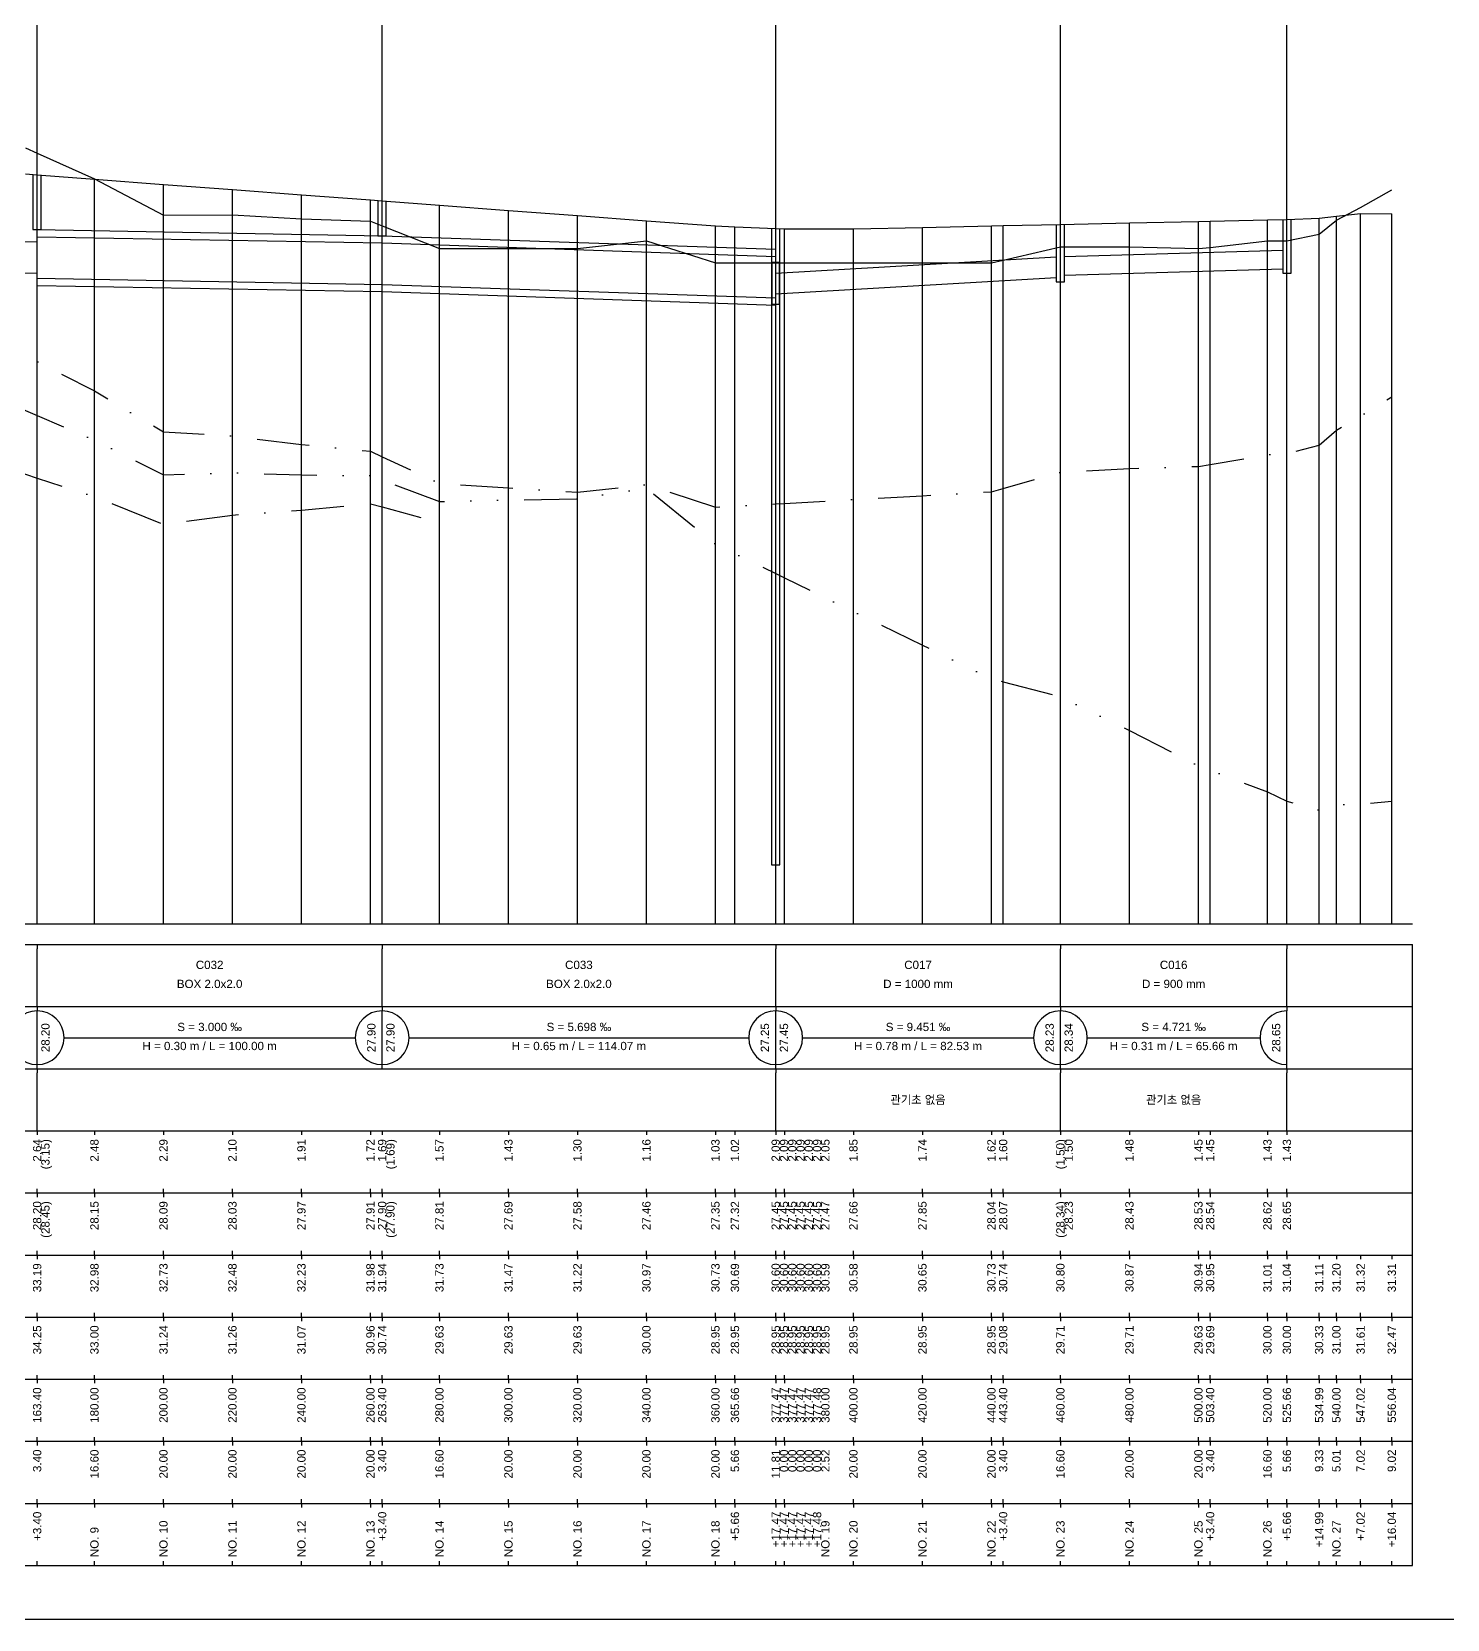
# Model space of a CAD drawing. Header units: millimetres. Extents: x -105495 to 3444, y -108190 to 2013.
# Drawn here: x 199.9 to 541.8, y -18032 to -17648.5 of the extents above; entities that cross this region are included whole.
import ezdxf
from ezdxf.enums import TextEntityAlignment as Align

# ---------------------------------------------------------------- set-up
doc = ezdxf.new("R2010")
doc.units = ezdxf.units.MM
for name, pattern in [('BORDER', [44.45, 12.7, -6.35, 12.7, -6.35, 0, -6.35]), ('DASHDOT', [25.4, 12.7, -6.35, 0, -6.35]), ('DIVIDE', [31.75, 12.7, -6.35, 0, -6.35, 0, -6.35])]:
    doc.linetypes.add(name, pattern=pattern)
for name, color, linetype in [('KZ_종단_계획선', 1, 'Continuous'), ('KZ_종단_관로', 4, 'Continuous'), ('KZ_종단_깃발', 7, 'Continuous'), ('KZ_종단_도각', 7, 'Continuous'), ('KZ_종단_맨홀', 4, 'Continuous'), ('KZ_종단_수직선', 7, 'Continuous'), ('KZ_종단_암거', 1, 'Continuous'), ('KZ_종단_암선1', 56, 'DASHDOT'), ('KZ_종단_암선2', 4, 'DIVIDE'), ('KZ_종단_암선3', 6, 'BORDER'), ('KZ_종단_지반선', 3, 'Continuous'), ('KZ_종단_테이블문자', 7, 'Continuous'), ('KZ_종단_테이블선', 7, 'Continuous')]:
    doc.layers.add(name, color=color, linetype=linetype)
doc.styles.get("Standard").update_dxf_attribs({"font": 'arial.ttf'})

msp = doc.modelspace()

# ---------------------------------------------------------------- linework, layer by layer
at = {"layer": 'KZ_종단_계획선'}
msp.add_lwpolyline([(198.33, -17682.82), (201.16, -17683.03), (215, -17684.08), (231.67, -17685.34), (248.33, -17686.59), (265, -17687.85), (281.67, -17689.11), (284.5, -17689.32), (298.33, -17690.37), (315, -17691.63), (331.67, -17692.88), (348.33, -17694.14), (365, -17695.35), (369.72, -17695.56), (379.56, -17695.99), (379.56, -17695.99), (379.56, -17695.99), (379.56, -17695.99), (379.56, -17695.99), (379.56, -17695.99), (381.67, -17696.05), (398.33, -17696.09), (415, -17695.73), (431.67, -17695.37), (434.5, -17695.31), (448.33, -17695.01), (465, -17694.65), (481.67, -17694.29), (484.5, -17694.23), (498.33, -17693.93), (503.05, -17693.82), (510.82, -17693.47), (515, -17693.02), (520.85, -17692.38), (528.37, -17692.45)], dxfattribs=at)
at = {"layer": 'KZ_종단_관로'}
for p, q in [((135.5, -17698.25), (201.16, -17699.25)), ((379.56, -17706.75), (447.33, -17702.85)), ((449.33, -17702.8), (502.05, -17701.25)), ((135.5, -17705.75), (201.16, -17706.75)), ((449.33, -17707.3), (502.05, -17705.75)), ((379.56, -17711.75), (447.33, -17707.85))]:
    msp.add_line(p, q, dxfattribs=at)
for points in [[(201.16, -17696.25), (284.5, -17697.75)], [(201.16, -17698), (284.5, -17699.5)], [(284.5, -17697.75), (379.56, -17701)], [(284.5, -17699.5), (379.56, -17702.75)], [(201.16, -17708), (284.5, -17709.5)], [(201.16, -17709.75), (284.5, -17711.25)], [(284.5, -17709.5), (379.56, -17712.75)], [(284.5, -17711.25), (379.56, -17714.5)]]:
    msp.add_lwpolyline(points, dxfattribs=at)
at = {"layer": 'KZ_종단_깃발'}
for p, q in [((201.16, -17864), (201.16, -17551.19)), ((284.5, -17864), (284.5, -17551.19)), ((379.56, -17864), (379.56, -17551.19)), ((448.33, -17864), (448.33, -17551.19)), ((503.05, -17864), (503.05, -17551.19))]:
    msp.add_line(p, q, dxfattribs=at)
at = {"layer": 'KZ_종단_도각'}
msp.add_lwpolyline([(20, -18032), (861, -18032), (861, -17438), (20, -17438)], close=True, dxfattribs=at)
at = {"layer": 'KZ_종단_맨홀'}
for points in [[(200.16, -17683.03), (200.16, -17696.25), (202.16, -17696.25), (202.16, -17683.03)], [(283.5, -17689.32), (283.5, -17697.75), (285.5, -17697.75), (285.5, -17689.32)], [(378.56, -17695.99), (378.56, -17849.75), (380.56, -17849.75), (380.56, -17695.99)], [(447.33, -17695.01), (447.33, -17708.92), (449.33, -17708.92), (449.33, -17695.01)], [(502.05, -17693.82), (502.05, -17706.79), (504.05, -17706.79), (504.05, -17693.82)]]:
    msp.add_lwpolyline(points, dxfattribs=at)
at = {"layer": 'KZ_종단_수직선'}
for p, q in [((201.17, -17864), (201.17, -17683.03)), ((215, -17864), (215, -17684.08)), ((231.67, -17864), (231.67, -17685.34)), ((248.33, -17864), (248.33, -17686.59)), ((265, -17864), (265, -17687.85)), ((281.67, -17864), (281.67, -17689.11)), ((284.5, -17864), (284.5, -17689.32)), ((298.33, -17864), (298.33, -17690.37)), ((315, -17864), (315, -17691.63)), ((520.85, -17864), (520.85, -17692.38)), ((528.37, -17864), (528.37, -17692.45)), ((331.67, -17864), (331.67, -17692.88)), ((348.33, -17864), (348.33, -17694.14)), ((365, -17864), (365, -17695.35)), ((369.72, -17864), (369.72, -17695.56)), ((379.56, -17864), (379.56, -17695.99)), ((379.56, -17864), (379.56, -17695.99)), ((379.56, -17864), (379.56, -17695.99)), ((379.56, -17864), (379.56, -17695.99)), ((379.56, -17864), (379.56, -17695.99)), ((379.57, -17864), (379.57, -17695.99)), ((381.67, -17864), (381.67, -17696.05)), ((398.33, -17864), (398.33, -17696.09)), ((415, -17864), (415, -17695.73)), ((431.67, -17864), (431.67, -17695.37)), ((434.5, -17864), (434.5, -17695.31)), ((448.33, -17864), (448.33, -17695.01)), ((465, -17864), (465, -17694.65)), ((481.67, -17864), (481.67, -17694.29)), ((484.5, -17864), (484.5, -17694.23)), ((498.33, -17864), (498.33, -17693.93)), ((503.05, -17864), (503.05, -17693.82)), ((510.82, -17864), (510.82, -17693.47)), ((515, -17864), (515, -17693.02))]:
    msp.add_line(p, q, dxfattribs=at)
at = {"layer": 'KZ_종단_암거'}
for p, q in [((380.39, -17704.25), (378.73, -17704.25)), ((378.73, -17714.25), (378.73, -17704.25)), ((380.39, -17704.25), (380.39, -17714.25)), ((378.73, -17714.25), (380.39, -17714.25))]:
    msp.add_line(p, q, dxfattribs=at)
at = {"layer": 'KZ_종단_암선1', "flags": 128}
msp.add_lwpolyline([(65, -17633.42), (65, -17633.42), (65, -17633.42), (65, -17633.42), (65, -17633.42), (65, -17633.42), (65, -17633.42), (65, -17633.42), (65, -17634.75), (65, -17633.42), (78.19, -17633.46), (81.67, -17636.5), (98.33, -17652.59), (115, -17668.68), (131.67, -17680.94), (134.5, -17682.87), (148.33, -17692.31), (165, -17707.52), (181.67, -17717.41), (198.33, -17726.64), (201.17, -17728.1), (215, -17735.25), (231.67, -17745.14), (248.33, -17746.13), (265, -17748.18), (281.67, -17749.81), (284.5, -17751.13), (298.33, -17757.56), (315, -17758.64), (331.67, -17759.69), (348.33, -17757.88), (365, -17763.33), (369.72, -17763.07), (379.56, -17762.53), (379.56, -17762.53), (379.56, -17762.53), (379.56, -17762.53), (379.56, -17762.53), (379.57, -17762.53), (381.67, -17762.41), (398.33, -17761.48), (415, -17760.56), (431.67, -17759.63), (434.5, -17758.83), (448.33, -17754.9), (465, -17753.98), (481.67, -17753.46), (484.5, -17752.99), (498.33, -17750.67), (503.05, -17750.41), (510.82, -17748.31), (515, -17744.74), (520.85, -17741.34), (528.37, -17736.64)], dxfattribs=at)
at = {"layer": 'KZ_종단_암선2', "flags": 128}
msp.add_lwpolyline([(65, -17658.68), (65, -17658.68), (65, -17658.68), (65, -17658.68), (65, -17658.68), (65, -17658.68), (65, -17658.68), (65, -17658.68), (65, -17660.01), (65, -17658.68), (78.19, -17657.54), (81.67, -17660.27), (98.33, -17674.87), (115, -17689.48), (131.67, -17700.24), (134.5, -17701.92), (148.33, -17710.12), (165, -17723.85), (181.67, -17732.24), (198.33, -17739.98), (201.17, -17741.19), (215, -17747.1), (231.67, -17755.5), (248.33, -17755), (265, -17755.55), (281.67, -17755.7), (284.5, -17756.76), (298.33, -17761.96), (315, -17761.58), (331.67, -17761.29), (348.33, -17758.75), (365, -17772.23), (369.72, -17774.53), (379.56, -17779.34), (379.56, -17779.34), (379.56, -17779.34), (379.56, -17779.34), (379.56, -17779.34), (379.57, -17779.34), (381.67, -17780.37), (398.33, -17788.51), (415, -17796.65), (431.67, -17804.79), (434.5, -17805.52), (448.33, -17809.12), (465, -17817.26), (481.67, -17825.81), (484.5, -17826.88), (498.33, -17832.08), (503.05, -17834.39), (510.82, -17836.52), (515, -17835.22), (520.85, -17835.01), (528.37, -17834.39)], dxfattribs=at)
at = {"layer": 'KZ_종단_암선3', "flags": 128}
msp.add_lwpolyline([(65, -17687.83), (65, -17687.83), (65, -17687.83), (65, -17687.83), (65, -17687.83), (65, -17687.83), (65, -17687.83), (65, -17687.83), (65, -17689.16), (65, -17687.83), (78.19, -17685.33), (81.67, -17687.7), (98.33, -17700.58), (115, -17713.47), (131.67, -17722.51), (134.5, -17723.9), (148.33, -17730.67), (165, -17742.68), (181.67, -17749.35), (198.33, -17755.37), (201.17, -17756.29), (215, -17760.77), (231.67, -17767.46), (248.33, -17765.24), (265, -17764.07), (281.67, -17762.5), (284.5, -17763.27), (298.33, -17767.03)], dxfattribs=at)
at = {"layer": 'KZ_종단_지반선', "flags": 128}
msp.add_lwpolyline([(198.33, -17676.49), (201.17, -17677.76), (215, -17684), (231.67, -17692.8), (248.33, -17692.7), (265, -17693.65), (281.67, -17694.19), (284.5, -17695.32), (298.33, -17700.84), (315, -17700.84), (331.67, -17700.84), (348.33, -17699), (365, -17704.27), (369.72, -17704.27), (379.56, -17704.27), (379.56, -17704.27), (379.56, -17704.27), (379.56, -17704.27), (379.56, -17704.27), (379.57, -17704.27), (381.67, -17704.27), (398.33, -17704.27), (415, -17704.27), (431.67, -17704.27), (434.5, -17703.62), (448.33, -17700.46), (465, -17700.46), (481.67, -17700.87), (484.5, -17700.55), (498.33, -17699), (503.05, -17699), (510.82, -17697.34), (515, -17694), (520.85, -17690.93), (528.37, -17686.64)], dxfattribs=at)
at = {"layer": 'KZ_종단_테이블문자'}
for p, q in [((201.17, -17869), (201.17, -17870)), ((201.17, -17869), (201.17, -17870)), ((201.17, -17883), (201.17, -17870)), ((201.17, -17883), (201.17, -17870)), ((284.5, -17869), (284.5, -17870)), ((284.5, -17869), (284.5, -17870)), ((284.5, -17883), (284.5, -17870)), ((284.5, -17883), (284.5, -17870)), ((379.56, -17869), (379.56, -17870)), ((379.56, -17869), (379.56, -17870)), ((379.56, -17883), (379.56, -17870)), ((379.56, -17883), (379.56, -17870)), ((448.33, -17869), (448.33, -17870)), ((448.33, -17869), (448.33, -17870)), ((448.33, -17883), (448.33, -17870)), ((448.33, -17883), (448.33, -17870)), ((503.05, -17869), (503.05, -17870)), ((503.05, -17883), (503.05, -17870)), ((201.17, -17884), (201.17, -17883)), ((201.17, -17884), (201.17, -17883)), ((201.17, -17884), (201.17, -17885)), ((201.17, -17884), (201.17, -17885)), ((284.5, -17884), (284.5, -17883)), ((284.5, -17884), (284.5, -17883)), ((284.5, -17884), (284.5, -17885)), ((284.5, -17884), (284.5, -17885)), ((379.56, -17884), (379.56, -17883)), ((379.56, -17884), (379.56, -17883)), ((379.56, -17884), (379.56, -17885)), ((379.56, -17884), (379.56, -17885)), ((448.33, -17884), (448.33, -17883)), ((448.33, -17884), (448.33, -17883)), ((448.33, -17884), (448.33, -17885)), ((448.33, -17884), (448.33, -17885)), ((503.05, -17884), (503.05, -17883)), ((503.05, -17884), (503.05, -17885)), ((201.17, -17898), (201.17, -17885)), ((201.17, -17898), (201.17, -17885)), ((284.5, -17898), (284.5, -17885)), ((284.5, -17898), (284.5, -17885)), ((379.56, -17898), (379.56, -17885)), ((379.56, -17898), (379.56, -17885)), ((448.33, -17898), (448.33, -17885)), ((448.33, -17898), (448.33, -17885)), ((503.05, -17898), (503.05, -17885)), ((207.58, -17891.5), (278.08, -17891.5)), ((290.92, -17891.5), (373.14, -17891.5)), ((385.97, -17891.5), (441.92, -17891.5)), ((454.75, -17891.5), (496.63, -17891.5)), ((201.17, -17899), (201.17, -17898)), ((201.17, -17899), (201.17, -17898)), ((201.17, -17899), (201.17, -17900)), ((284.5, -17899), (284.5, -17898)), ((284.5, -17899), (284.5, -17898)), ((379.56, -17899), (379.56, -17898)), ((379.56, -17899), (379.56, -17898)), ((379.56, -17899), (379.56, -17900)), ((448.33, -17899), (448.33, -17898)), ((448.33, -17899), (448.33, -17898)), ((448.33, -17899), (448.33, -17900)), ((448.33, -17899), (448.33, -17900)), ((503.05, -17899), (503.05, -17898)), ((503.05, -17899), (503.05, -17900)), ((201.17, -17913), (201.17, -17900)), ((379.56, -17913), (379.56, -17900)), ((448.33, -17913), (448.33, -17900)), ((448.33, -17913), (448.33, -17900)), ((503.05, -17913), (503.05, -17900)), ((201.17, -17914), (201.17, -17913)), ((379.56, -17914), (379.56, -17913)), ((448.33, -17914), (448.33, -17913)), ((448.33, -17914), (448.33, -17913)), ((503.05, -17914), (503.05, -17913))]:
    msp.add_line(p, q, dxfattribs=at)
for centre, start, end in [((201.17, -17891.5), 90, 270), ((201.17, -17891.5), 270, 90), ((284.5, -17891.5), 90, 270), ((284.5, -17891.5), 270, 90), ((379.56, -17891.5), 90, 270), ((379.56, -17891.5), 270, 90), ((448.33, -17891.5), 90, 270), ((448.33, -17891.5), 270, 90), ((503.05, -17891.5), 90, 270)]:
    msp.add_arc(centre, 6.5, start, end, dxfattribs=at)
at = {"layer": 'KZ_종단_테이블선'}
for p, q in [((45, -17864), (533.37, -17864)), ((45, -17869), (533.37, -17869)), ((533.37, -17884), (533.37, -17869)), ((45, -17884), (533.37, -17884)), ((533.37, -17899), (533.37, -17884)), ((45, -17899), (533.37, -17899)), ((533.37, -17914), (533.37, -17899)), ((45, -17914), (533.37, -17914)), ((201.16, -17914), (201.16, -17915)), ((215, -17914), (215, -17915)), ((231.67, -17914), (231.67, -17915)), ((248.33, -17914), (248.33, -17915)), ((265, -17914), (265, -17915)), ((281.67, -17914), (281.67, -17915)), ((284.5, -17914), (284.5, -17915)), ((298.33, -17914), (298.33, -17915)), ((315, -17914), (315, -17915)), ((331.67, -17914), (331.67, -17915)), ((348.33, -17914), (348.33, -17915)), ((365, -17914), (365, -17915)), ((369.72, -17914), (369.72, -17915)), ((379.56, -17914), (379.56, -17915)), ((379.56, -17914), (379.56, -17915)), ((379.56, -17914), (379.56, -17915)), ((379.56, -17914), (379.56, -17915)), ((379.56, -17914), (379.56, -17915)), ((379.56, -17914), (379.56, -17915)), ((381.67, -17914), (381.67, -17915)), ((398.33, -17914), (398.33, -17915)), ((415, -17914), (415, -17915)), ((431.67, -17914), (431.67, -17915)), ((434.5, -17914), (434.5, -17915)), ((448.33, -17914), (448.33, -17915)), ((465, -17914), (465, -17915)), ((481.67, -17914), (481.67, -17915)), ((484.5, -17914), (484.5, -17915)), ((498.33, -17914), (498.33, -17915)), ((503.05, -17914), (503.05, -17915)), ((533.37, -17929), (533.37, -17914)), ((45, -17929), (533.37, -17929)), ((201.16, -17929), (201.16, -17928)), ((201.16, -17929), (201.16, -17930)), ((215, -17929), (215, -17928)), ((215, -17929), (215, -17930)), ((231.67, -17929), (231.67, -17928)), ((231.67, -17929), (231.67, -17930)), ((248.33, -17929), (248.33, -17928)), ((248.33, -17929), (248.33, -17930)), ((265, -17929), (265, -17928)), ((265, -17929), (265, -17930)), ((281.67, -17929), (281.67, -17928)), ((281.67, -17929), (281.67, -17930)), ((284.5, -17929), (284.5, -17928)), ((284.5, -17929), (284.5, -17930)), ((298.33, -17929), (298.33, -17928)), ((298.33, -17929), (298.33, -17930)), ((315, -17929), (315, -17928)), ((315, -17929), (315, -17930)), ((331.67, -17929), (331.67, -17928)), ((331.67, -17929), (331.67, -17930)), ((348.33, -17929), (348.33, -17928)), ((348.33, -17929), (348.33, -17930)), ((365, -17929), (365, -17928)), ((365, -17929), (365, -17930)), ((369.72, -17929), (369.72, -17928)), ((369.72, -17929), (369.72, -17930)), ((379.56, -17929), (379.56, -17928)), ((379.56, -17929), (379.56, -17928)), ((379.56, -17929), (379.56, -17928)), ((379.56, -17929), (379.56, -17928)), ((379.56, -17929), (379.56, -17928)), ((379.56, -17929), (379.56, -17928)), ((379.56, -17929), (379.56, -17930)), ((379.56, -17929), (379.56, -17930)), ((379.56, -17929), (379.56, -17930)), ((379.56, -17929), (379.56, -17930)), ((379.56, -17929), (379.56, -17930)), ((379.56, -17929), (379.56, -17930)), ((381.67, -17929), (381.67, -17928)), ((381.67, -17929), (381.67, -17930)), ((398.33, -17929), (398.33, -17928)), ((398.33, -17929), (398.33, -17930)), ((415, -17929), (415, -17928)), ((415, -17929), (415, -17930)), ((431.67, -17929), (431.67, -17928)), ((431.67, -17929), (431.67, -17930)), ((434.5, -17929), (434.5, -17928)), ((434.5, -17929), (434.5, -17930)), ((448.33, -17929), (448.33, -17928)), ((448.33, -17929), (448.33, -17930)), ((465, -17929), (465, -17928)), ((465, -17929), (465, -17930)), ((481.67, -17929), (481.67, -17928)), ((481.67, -17929), (481.67, -17930)), ((484.5, -17929), (484.5, -17928)), ((484.5, -17929), (484.5, -17930)), ((498.33, -17929), (498.33, -17928)), ((498.33, -17929), (498.33, -17930)), ((503.05, -17929), (503.05, -17928)), ((503.05, -17929), (503.05, -17930)), ((533.37, -17944), (533.37, -17929)), ((45, -17944), (533.37, -17944)), ((201.16, -17944), (201.16, -17943)), ((201.17, -17944), (201.17, -17945)), ((215, -17944), (215, -17943)), ((215, -17944), (215, -17945)), ((231.67, -17944), (231.67, -17943)), ((231.67, -17944), (231.67, -17945)), ((248.33, -17944), (248.33, -17943)), ((248.33, -17944), (248.33, -17945)), ((265, -17944), (265, -17943)), ((265, -17944), (265, -17945)), ((281.67, -17944), (281.67, -17943)), ((281.67, -17944), (281.67, -17945)), ((284.5, -17944), (284.5, -17943)), ((284.5, -17944), (284.5, -17945)), ((298.33, -17944), (298.33, -17943)), ((298.33, -17944), (298.33, -17945)), ((315, -17944), (315, -17943)), ((315, -17944), (315, -17945)), ((331.67, -17944), (331.67, -17943)), ((331.67, -17944), (331.67, -17945)), ((348.33, -17944), (348.33, -17943)), ((348.33, -17944), (348.33, -17945)), ((365, -17944), (365, -17943)), ((365, -17944), (365, -17945)), ((369.72, -17944), (369.72, -17943)), ((369.72, -17944), (369.72, -17945)), ((379.56, -17944), (379.56, -17943)), ((379.56, -17944), (379.56, -17943)), ((379.56, -17944), (379.56, -17943)), ((379.56, -17944), (379.56, -17943)), ((379.56, -17944), (379.56, -17943)), ((379.56, -17944), (379.56, -17943)), ((379.56, -17944), (379.56, -17945)), ((379.56, -17944), (379.56, -17945)), ((379.56, -17944), (379.56, -17945)), ((379.56, -17944), (379.56, -17945)), ((379.56, -17944), (379.56, -17945)), ((379.57, -17944), (379.57, -17945)), ((381.67, -17944), (381.67, -17943)), ((381.67, -17944), (381.67, -17945)), ((398.33, -17944), (398.33, -17943)), ((398.33, -17944), (398.33, -17945)), ((415, -17944), (415, -17943)), ((415, -17944), (415, -17945)), ((431.67, -17944), (431.67, -17943)), ((431.67, -17944), (431.67, -17945)), ((434.5, -17944), (434.5, -17943)), ((434.5, -17944), (434.5, -17945)), ((448.33, -17944), (448.33, -17943)), ((448.33, -17944), (448.33, -17945)), ((465, -17944), (465, -17943)), ((465, -17944), (465, -17945)), ((481.67, -17944), (481.67, -17943)), ((481.67, -17944), (481.67, -17945)), ((484.5, -17944), (484.5, -17943)), ((484.5, -17944), (484.5, -17945)), ((498.33, -17944), (498.33, -17943)), ((498.33, -17944), (498.33, -17945)), ((503.05, -17944), (503.05, -17943)), ((503.05, -17944), (503.05, -17945)), ((510.82, -17944), (510.82, -17945)), ((515, -17944), (515, -17945)), ((520.85, -17944), (520.85, -17945)), ((528.37, -17944), (528.37, -17945)), ((533.37, -17959), (533.37, -17944)), ((45, -17959), (533.37, -17959)), ((201.17, -17959), (201.17, -17958)), ((201.17, -17959), (201.17, -17960)), ((215, -17959), (215, -17958)), ((215, -17959), (215, -17960)), ((231.67, -17959), (231.67, -17958)), ((231.67, -17959), (231.67, -17960)), ((248.33, -17959), (248.33, -17958)), ((248.33, -17959), (248.33, -17960)), ((265, -17959), (265, -17958)), ((265, -17959), (265, -17960)), ((281.67, -17959), (281.67, -17958)), ((281.67, -17959), (281.67, -17960)), ((284.5, -17959), (284.5, -17958)), ((284.5, -17959), (284.5, -17960)), ((298.33, -17959), (298.33, -17958)), ((298.33, -17959), (298.33, -17960)), ((315, -17959), (315, -17958)), ((315, -17959), (315, -17960)), ((331.67, -17959), (331.67, -17958)), ((331.67, -17959), (331.67, -17960)), ((348.33, -17959), (348.33, -17958)), ((348.33, -17959), (348.33, -17960)), ((365, -17959), (365, -17958)), ((365, -17959), (365, -17960)), ((369.72, -17959), (369.72, -17958)), ((369.72, -17959), (369.72, -17960)), ((379.56, -17959), (379.56, -17958)), ((379.56, -17959), (379.56, -17958)), ((379.56, -17959), (379.56, -17958)), ((379.56, -17959), (379.56, -17958)), ((379.56, -17959), (379.56, -17958)), ((379.56, -17959), (379.56, -17960)), ((379.56, -17959), (379.56, -17960)), ((379.56, -17959), (379.56, -17960)), ((379.56, -17959), (379.56, -17960)), ((379.56, -17959), (379.56, -17960)), ((379.57, -17959), (379.57, -17958)), ((379.57, -17959), (379.57, -17960)), ((381.67, -17959), (381.67, -17958)), ((381.67, -17959), (381.67, -17960)), ((398.33, -17959), (398.33, -17958)), ((398.33, -17959), (398.33, -17960)), ((415, -17959), (415, -17958)), ((415, -17959), (415, -17960)), ((431.67, -17959), (431.67, -17958)), ((431.67, -17959), (431.67, -17960)), ((434.5, -17959), (434.5, -17958)), ((434.5, -17959), (434.5, -17960)), ((448.33, -17959), (448.33, -17958)), ((448.33, -17959), (448.33, -17960)), ((465, -17959), (465, -17958)), ((465, -17959), (465, -17960)), ((481.67, -17959), (481.67, -17958)), ((481.67, -17959), (481.67, -17960)), ((484.5, -17959), (484.5, -17958)), ((484.5, -17959), (484.5, -17960)), ((498.33, -17959), (498.33, -17958)), ((498.33, -17959), (498.33, -17960)), ((503.05, -17959), (503.05, -17958)), ((503.05, -17959), (503.05, -17960)), ((510.82, -17959), (510.82, -17958)), ((510.82, -17959), (510.82, -17960)), ((515, -17959), (515, -17958)), ((515, -17959), (515, -17960)), ((520.85, -17959), (520.85, -17958)), ((520.85, -17959), (520.85, -17960)), ((528.37, -17959), (528.37, -17958)), ((528.37, -17959), (528.37, -17960)), ((533.37, -17974), (533.37, -17959)), ((45, -17974), (533.37, -17974)), ((201.17, -17974), (201.17, -17973)), ((201.17, -17974), (201.17, -17975)), ((215, -17974), (215, -17973)), ((215, -17974), (215, -17975)), ((231.67, -17974), (231.67, -17973)), ((231.67, -17974), (231.67, -17975)), ((248.33, -17974), (248.33, -17973)), ((248.33, -17974), (248.33, -17975)), ((265, -17974), (265, -17973)), ((265, -17974), (265, -17975)), ((281.67, -17974), (281.67, -17973)), ((281.67, -17974), (281.67, -17975)), ((284.5, -17974), (284.5, -17973)), ((284.5, -17974), (284.5, -17975)), ((298.33, -17974), (298.33, -17973)), ((298.33, -17974), (298.33, -17975)), ((315, -17974), (315, -17973)), ((315, -17974), (315, -17975)), ((331.67, -17974), (331.67, -17973)), ((331.67, -17974), (331.67, -17975)), ((348.33, -17974), (348.33, -17973)), ((348.33, -17974), (348.33, -17975)), ((365, -17974), (365, -17973)), ((365, -17974), (365, -17975)), ((369.72, -17974), (369.72, -17973)), ((369.72, -17974), (369.72, -17975)), ((379.56, -17974), (379.56, -17973)), ((379.56, -17974), (379.56, -17973)), ((379.56, -17974), (379.56, -17973)), ((379.56, -17974), (379.56, -17973)), ((379.56, -17974), (379.56, -17973)), ((379.56, -17974), (379.56, -17975)), ((379.56, -17974), (379.56, -17975)), ((379.56, -17974), (379.56, -17975)), ((379.56, -17974), (379.56, -17975)), ((379.56, -17974), (379.56, -17975)), ((379.57, -17974), (379.57, -17973)), ((379.57, -17974), (379.57, -17975)), ((381.67, -17974), (381.67, -17973)), ((381.67, -17974), (381.67, -17975)), ((398.33, -17974), (398.33, -17973)), ((398.33, -17974), (398.33, -17975)), ((415, -17974), (415, -17973)), ((415, -17974), (415, -17975)), ((431.67, -17974), (431.67, -17973)), ((431.67, -17974), (431.67, -17975)), ((434.5, -17974), (434.5, -17973)), ((434.5, -17974), (434.5, -17975)), ((448.33, -17974), (448.33, -17973)), ((448.33, -17974), (448.33, -17975)), ((465, -17974), (465, -17973)), ((465, -17974), (465, -17975)), ((481.67, -17974), (481.67, -17973)), ((481.67, -17974), (481.67, -17975)), ((484.5, -17974), (484.5, -17973)), ((484.5, -17974), (484.5, -17975)), ((498.33, -17974), (498.33, -17973)), ((498.33, -17974), (498.33, -17975)), ((503.05, -17974), (503.05, -17973)), ((503.05, -17974), (503.05, -17975)), ((510.82, -17974), (510.82, -17973)), ((510.82, -17974), (510.82, -17975)), ((515, -17974), (515, -17973)), ((515, -17974), (515, -17975)), ((520.85, -17974), (520.85, -17973)), ((520.85, -17974), (520.85, -17975)), ((528.37, -17974), (528.37, -17973)), ((528.37, -17974), (528.37, -17975)), ((533.37, -17989), (533.37, -17974)), ((45, -17989), (533.37, -17989)), ((201.17, -17989), (201.17, -17988)), ((201.17, -17989), (201.17, -17990)), ((215, -17989), (215, -17988)), ((215, -17989), (215, -17990)), ((231.67, -17989), (231.67, -17988)), ((231.67, -17989), (231.67, -17990)), ((248.33, -17989), (248.33, -17988)), ((248.33, -17989), (248.33, -17990)), ((265, -17989), (265, -17988)), ((265, -17989), (265, -17990)), ((281.67, -17989), (281.67, -17988)), ((281.67, -17989), (281.67, -17990)), ((284.5, -17989), (284.5, -17988)), ((284.5, -17989), (284.5, -17990)), ((298.33, -17989), (298.33, -17988)), ((298.33, -17989), (298.33, -17990)), ((315, -17989), (315, -17988)), ((315, -17989), (315, -17990)), ((331.67, -17989), (331.67, -17988)), ((331.67, -17989), (331.67, -17990)), ((348.33, -17989), (348.33, -17988)), ((348.33, -17989), (348.33, -17990)), ((365, -17989), (365, -17988)), ((365, -17989), (365, -17990)), ((369.72, -17989), (369.72, -17988)), ((369.72, -17989), (369.72, -17990)), ((379.56, -17989), (379.56, -17988)), ((379.56, -17989), (379.56, -17988)), ((379.56, -17989), (379.56, -17988)), ((379.56, -17989), (379.56, -17988)), ((379.56, -17989), (379.56, -17988)), ((379.56, -17989), (379.56, -17990)), ((379.56, -17989), (379.56, -17990)), ((379.56, -17989), (379.56, -17990)), ((379.56, -17989), (379.56, -17990)), ((379.56, -17989), (379.56, -17990)), ((379.57, -17989), (379.57, -17988)), ((379.57, -17989), (379.57, -17990)), ((381.67, -17989), (381.67, -17988)), ((381.67, -17989), (381.67, -17990)), ((398.33, -17989), (398.33, -17988)), ((398.33, -17989), (398.33, -17990)), ((415, -17989), (415, -17988)), ((415, -17989), (415, -17990)), ((431.67, -17989), (431.67, -17988)), ((431.67, -17989), (431.67, -17990)), ((434.5, -17989), (434.5, -17988)), ((434.5, -17989), (434.5, -17990)), ((448.33, -17989), (448.33, -17988)), ((448.33, -17989), (448.33, -17990)), ((465, -17989), (465, -17988)), ((465, -17989), (465, -17990)), ((481.67, -17989), (481.67, -17988)), ((481.67, -17989), (481.67, -17990)), ((484.5, -17989), (484.5, -17988)), ((484.5, -17989), (484.5, -17990)), ((498.33, -17989), (498.33, -17988)), ((498.33, -17989), (498.33, -17990)), ((503.05, -17989), (503.05, -17988)), ((503.05, -17989), (503.05, -17990)), ((510.82, -17989), (510.82, -17988)), ((510.82, -17989), (510.82, -17990)), ((515, -17989), (515, -17988)), ((515, -17989), (515, -17990)), ((520.85, -17989), (520.85, -17988)), ((520.85, -17989), (520.85, -17990)), ((528.37, -17989), (528.37, -17988)), ((528.37, -17989), (528.37, -17990)), ((533.37, -18004), (533.37, -17989)), ((201.17, -18004), (201.17, -18003)), ((215, -18004), (215, -18003)), ((231.67, -18004), (231.67, -18003)), ((248.33, -18004), (248.33, -18003)), ((265, -18004), (265, -18003)), ((281.67, -18004), (281.67, -18003)), ((284.5, -18004), (284.5, -18003)), ((298.33, -18004), (298.33, -18003)), ((315, -18004), (315, -18003)), ((331.67, -18004), (331.67, -18003)), ((348.33, -18004), (348.33, -18003)), ((365, -18004), (365, -18003)), ((369.72, -18004), (369.72, -18003)), ((379.56, -18004), (379.56, -18003)), ((379.56, -18004), (379.56, -18003)), ((379.56, -18004), (379.56, -18003)), ((379.56, -18004), (379.56, -18003)), ((379.56, -18004), (379.56, -18003)), ((379.57, -18004), (379.57, -18003)), ((381.67, -18004), (381.67, -18003)), ((398.33, -18004), (398.33, -18003)), ((415, -18004), (415, -18003)), ((431.67, -18004), (431.67, -18003)), ((434.5, -18004), (434.5, -18003)), ((448.33, -18004), (448.33, -18003)), ((465, -18004), (465, -18003)), ((481.67, -18004), (481.67, -18003)), ((484.5, -18004), (484.5, -18003)), ((498.33, -18004), (498.33, -18003)), ((503.05, -18004), (503.05, -18003)), ((510.82, -18004), (510.82, -18003)), ((515, -18004), (515, -18003)), ((520.85, -18004), (520.85, -18003)), ((528.37, -18004), (528.37, -18003)), ((45, -18004), (533.37, -18004)), ((201.17, -18004), (201.17, -18005)), ((215, -18004), (215, -18005)), ((231.67, -18004), (231.67, -18005)), ((248.33, -18004), (248.33, -18005)), ((265, -18004), (265, -18005)), ((281.67, -18004), (281.67, -18005)), ((284.5, -18004), (284.5, -18005)), ((298.33, -18004), (298.33, -18005)), ((315, -18004), (315, -18005)), ((331.67, -18004), (331.67, -18005)), ((348.33, -18004), (348.33, -18005)), ((365, -18004), (365, -18005)), ((369.72, -18004), (369.72, -18005)), ((379.56, -18004), (379.56, -18005)), ((379.56, -18004), (379.56, -18005)), ((379.56, -18004), (379.56, -18005)), ((379.56, -18004), (379.56, -18005)), ((379.56, -18004), (379.56, -18005)), ((379.57, -18004), (379.57, -18005)), ((381.67, -18004), (381.67, -18005)), ((398.33, -18004), (398.33, -18005)), ((415, -18004), (415, -18005)), ((431.67, -18004), (431.67, -18005)), ((434.5, -18004), (434.5, -18005)), ((448.33, -18004), (448.33, -18005)), ((465, -18004), (465, -18005)), ((481.67, -18004), (481.67, -18005)), ((484.5, -18004), (484.5, -18005)), ((498.33, -18004), (498.33, -18005)), ((503.05, -18004), (503.05, -18005)), ((510.82, -18004), (510.82, -18005)), ((515, -18004), (515, -18005)), ((520.85, -18004), (520.85, -18005)), ((528.37, -18004), (528.37, -18005)), ((533.37, -18019), (533.37, -18004)), ((201.17, -18019), (201.17, -18018)), ((215, -18019), (215, -18018)), ((231.67, -18019), (231.67, -18018)), ((248.33, -18019), (248.33, -18018)), ((265, -18019), (265, -18018)), ((281.67, -18019), (281.67, -18018)), ((284.5, -18019), (284.5, -18018)), ((298.33, -18019), (298.33, -18018)), ((315, -18019), (315, -18018)), ((331.67, -18019), (331.67, -18018)), ((348.33, -18019), (348.33, -18018)), ((365, -18019), (365, -18018)), ((369.72, -18019), (369.72, -18018)), ((379.56, -18019), (379.56, -18018)), ((379.56, -18019), (379.56, -18018)), ((379.56, -18019), (379.56, -18018)), ((379.56, -18019), (379.56, -18018)), ((379.56, -18019), (379.56, -18018)), ((379.57, -18019), (379.57, -18018)), ((381.67, -18019), (381.67, -18018)), ((398.33, -18019), (398.33, -18018)), ((415, -18019), (415, -18018)), ((431.67, -18019), (431.67, -18018)), ((434.5, -18019), (434.5, -18018)), ((448.33, -18019), (448.33, -18018)), ((465, -18019), (465, -18018)), ((481.67, -18019), (481.67, -18018)), ((484.5, -18019), (484.5, -18018)), ((498.33, -18019), (498.33, -18018)), ((503.05, -18019), (503.05, -18018)), ((510.82, -18019), (510.82, -18018)), ((515, -18019), (515, -18018)), ((520.85, -18019), (520.85, -18018)), ((528.37, -18019), (528.37, -18018)), ((45, -18019), (533.37, -18019))]:
    msp.add_line(p, q, dxfattribs=at)

# ---------------------------------------------------------------- texts
at = {"layer": 'KZ_종단_테이블문자'}
for s, p in [('C032', (242.83, -17875.5)), ('C033', (332.03, -17875.5)), ('C017', (413.95, -17875.5)), ('C016', (475.69, -17875.5)), ('S = 3.000 ‰', (242.83, -17890.5)), ('S = 5.698 ‰', (332.03, -17890.5)), ('S = 9.451 ‰', (413.95, -17890.5)), ('S = 4.721 ‰', (475.69, -17890.5))]:
    msp.add_text(s, height=2, dxfattribs=at).set_placement(p, align=Align.BOTTOM_CENTER)
for s, p in [('BOX 2.0x2.0', (242.83, -17877.5)), ('BOX 2.0x2.0', (332.03, -17877.5)), ('D = 1000 mm', (413.95, -17877.5)), ('D = 900 mm', (475.69, -17877.5)), ('H = 0.30 m / L = 100.00 m', (242.83, -17892.5)), ('H = 0.65 m / L = 114.07 m', (332.03, -17892.5)), ('H = 0.78 m / L = 82.53 m', (413.95, -17892.5)), ('H = 0.31 m / L = 65.66 m', (475.69, -17892.5))]:
    msp.add_text(s, height=2, dxfattribs=at).set_placement(p, align=Align.TOP_CENTER)
for s, p in [('28.34', (449.33, -17891.5)), ('28.20', (202.17, -17891.5)), ('27.90', (285.5, -17891.5)), ('27.45', (380.56, -17891.5))]:
    msp.add_text(s, height=2, rotation=90, dxfattribs=at).set_placement(p, align=Align.TOP_CENTER)
for s, p in [('27.90', (283.5, -17891.5)), ('27.25', (378.56, -17891.5)), ('28.23', (447.33, -17891.5)), ('28.65', (502.05, -17891.5))]:
    msp.add_text(s, height=2, rotation=90, dxfattribs=at).set_placement(p, align=Align.BOTTOM_CENTER)
for p in [(413.95, -17906.5), (475.69, -17906.5)]:
    msp.add_text('관기초 없음', height=2, dxfattribs=at).set_placement(p, align=Align.MIDDLE_CENTER)
for s, p in [('2.64', (201.16, -17916)), ('(3.15)', (203.16, -17916)), ('2.48', (215, -17916)), ('2.29', (231.67, -17916)), ('2.10', (248.33, -17916)), ('1.91', (265, -17916)), ('1.72', (281.67, -17916)), ('1.69', (284.5, -17916)), ('(1.69)', (286.5, -17916)), ('1.57', (298.33, -17916)), ('1.43', (315, -17916)), ('1.30', (331.67, -17916)), ('1.16', (348.33, -17916)), ('1.03', (365, -17916)), ('1.02', (369.72, -17916)), ('2.09', (379.56, -17916)), ('2.09', (381.56, -17916)), ('2.09', (383.56, -17916)), ('2.09', (385.56, -17916)), ('2.09', (387.56, -17916)), ('2.09', (389.56, -17916)), ('2.05', (391.56, -17916)), ('1.85', (398.33, -17916)), ('1.74', (415, -17916)), ('1.62', (431.67, -17916)), ('1.60', (434.5, -17916)), ('(1.50)', (448.33, -17916)), ('1.50', (450.33, -17916)), ('1.48', (465, -17916)), ('1.45', (481.67, -17916)), ('1.45', (484.5, -17916)), ('1.43', (498.33, -17916)), ('1.43', (503.05, -17916)), ('28.20', (201.16, -17931)), ('(28.45)', (203.16, -17931)), ('28.15', (215, -17931)), ('28.09', (231.67, -17931)), ('28.03', (248.33, -17931)), ('27.97', (265, -17931)), ('27.91', (281.67, -17931)), ('27.90', (284.5, -17931)), ('(27.90)', (286.5, -17931)), ('27.81', (298.33, -17931)), ('27.69', (315, -17931)), ('27.58', (331.67, -17931)), ('27.46', (348.33, -17931)), ('27.35', (365, -17931)), ('27.32', (369.72, -17931)), ('27.45', (379.56, -17931)), ('27.45', (381.56, -17931)), ('27.45', (383.56, -17931)), ('27.45', (385.56, -17931)), ('27.45', (387.56, -17931)), ('27.45', (389.56, -17931)), ('27.47', (391.56, -17931)), ('27.66', (398.33, -17931)), ('27.85', (415, -17931)), ('28.04', (431.67, -17931)), ('28.07', (434.5, -17931)), ('(28.34)', (448.33, -17931)), ('28.23', (450.33, -17931)), ('28.43', (465, -17931)), ('28.53', (481.67, -17931)), ('28.54', (484.5, -17931)), ('28.62', (498.33, -17931)), ('28.65', (503.05, -17931)), ('33.19', (201.17, -17946)), ('32.98', (215, -17946)), ('32.73', (231.67, -17946)), ('32.48', (248.33, -17946)), ('32.23', (265, -17946)), ('31.98', (281.67, -17946)), ('31.94', (284.5, -17946)), ('31.73', (298.33, -17946)), ('31.47', (315, -17946)), ('31.22', (331.67, -17946)), ('30.97', (348.33, -17946)), ('30.73', (365, -17946)), ('30.69', (369.72, -17946)), ('30.60', (379.56, -17946)), ('30.60', (381.56, -17946)), ('30.60', (383.56, -17946)), ('30.60', (385.56, -17946)), ('30.60', (387.56, -17946)), ('30.60', (389.56, -17946)), ('30.59', (391.56, -17946)), ('30.58', (398.33, -17946)), ('30.65', (415, -17946)), ('30.73', (431.67, -17946)), ('30.74', (434.5, -17946)), ('30.80', (448.33, -17946)), ('30.87', (465, -17946)), ('30.94', (481.67, -17946)), ('30.95', (484.5, -17946)), ('31.01', (498.33, -17946)), ('31.04', (503.05, -17946)), ('31.11', (510.82, -17946)), ('31.20', (515, -17946)), ('31.32', (520.85, -17946)), ('31.31', (528.37, -17946)), ('34.25', (201.17, -17961)), ('33.00', (215, -17961)), ('31.24', (231.67, -17961)), ('31.26', (248.33, -17961)), ('31.07', (265, -17961)), ('30.96', (281.67, -17961)), ('30.74', (284.5, -17961)), ('29.63', (298.33, -17961)), ('29.63', (315, -17961)), ('29.63', (331.67, -17961)), ('30.00', (348.33, -17961)), ('28.95', (365, -17961)), ('28.95', (369.72, -17961)), ('28.95', (379.56, -17961)), ('28.95', (381.56, -17961)), ('28.95', (383.56, -17961)), ('28.95', (385.56, -17961)), ('28.95', (387.56, -17961)), ('28.95', (389.56, -17961)), ('28.95', (391.56, -17961)), ('28.95', (398.33, -17961)), ('28.95', (415, -17961)), ('28.95', (431.67, -17961)), ('29.08', (434.5, -17961)), ('29.71', (448.33, -17961)), ('29.71', (465, -17961)), ('29.63', (481.67, -17961)), ('29.69', (484.5, -17961)), ('30.00', (498.33, -17961)), ('30.00', (503.05, -17961)), ('30.33', (510.82, -17961)), ('31.00', (515, -17961)), ('31.61', (520.85, -17961)), ('32.47', (528.37, -17961)), ('163.40', (201.17, -17976)), ('180.00', (215, -17976)), ('200.00', (231.67, -17976)), ('220.00', (248.33, -17976)), ('240.00', (265, -17976)), ('260.00', (281.67, -17976)), ('263.40', (284.5, -17976)), ('280.00', (298.33, -17976)), ('300.00', (315, -17976)), ('320.00', (331.67, -17976)), ('340.00', (348.33, -17976)), ('360.00', (365, -17976)), ('365.66', (369.72, -17976)), ('377.47', (379.56, -17976)), ('377.47', (381.56, -17976)), ('377.47', (383.56, -17976)), ('377.47', (385.56, -17976)), ('377.47', (387.56, -17976)), ('377.48', (389.56, -17976)), ('380.00', (391.56, -17976)), ('400.00', (398.33, -17976)), ('420.00', (415, -17976)), ('440.00', (431.67, -17976)), ('443.40', (434.5, -17976)), ('460.00', (448.33, -17976)), ('480.00', (465, -17976)), ('500.00', (481.67, -17976)), ('503.40', (484.5, -17976)), ('520.00', (498.33, -17976)), ('525.66', (503.05, -17976)), ('534.99', (510.82, -17976)), ('540.00', (515, -17976)), ('547.02', (520.85, -17976)), ('556.04', (528.37, -17976)), ('3.40', (201.17, -17991)), ('16.60', (215, -17991)), ('20.00', (231.67, -17991)), ('20.00', (248.33, -17991)), ('20.00', (265, -17991)), ('20.00', (281.67, -17991)), ('3.40', (284.5, -17991)), ('16.60', (298.33, -17991)), ('20.00', (315, -17991)), ('20.00', (331.67, -17991)), ('20.00', (348.33, -17991)), ('20.00', (365, -17991)), ('5.66', (369.72, -17991)), ('11.81', (379.56, -17991)), ('0.00', (381.56, -17991)), ('0.00', (383.56, -17991)), ('0.00', (385.56, -17991)), ('0.00', (387.56, -17991)), ('0.00', (389.56, -17991)), ('2.52', (391.56, -17991)), ('20.00', (398.33, -17991)), ('20.00', (415, -17991)), ('20.00', (431.67, -17991)), ('3.40', (434.5, -17991)), ('16.60', (448.33, -17991)), ('20.00', (465, -17991)), ('20.00', (481.67, -17991)), ('3.40', (484.5, -17991)), ('16.60', (498.33, -17991)), ('5.66', (503.05, -17991)), ('9.33', (510.82, -17991)), ('5.01', (515, -17991)), ('7.02', (520.85, -17991)), ('9.02', (528.37, -17991)), ('+3.40', (201.17, -18006)), ('+3.40', (284.5, -18006)), ('+5.66', (369.72, -18006)), ('+17.47', (379.56, -18006)), ('+17.47', (381.56, -18006)), ('+17.47', (383.56, -18006)), ('+17.47', (385.56, -18006)), ('+17.47', (387.56, -18006)), ('+17.48', (389.56, -18006)), ('+3.40', (434.5, -18006)), ('+3.40', (484.5, -18006)), ('+5.66', (503.05, -18006)), ('+14.99', (510.82, -18006)), ('+7.02', (520.85, -18006)), ('+16.04', (528.37, -18006))]:
    msp.add_text(s, height=2, rotation=90, dxfattribs=at).set_placement(p, align=Align.MIDDLE_RIGHT)
for s, p in [('NO. 9', (215, -18017)), ('NO. 10', (231.67, -18017)), ('NO. 11', (248.33, -18017)), ('NO. 12', (265, -18017)), ('NO. 13', (281.67, -18017)), ('NO. 14', (298.33, -18017)), ('NO. 15', (315, -18017)), ('NO. 16', (331.67, -18017)), ('NO. 17', (348.33, -18017)), ('NO. 18', (365, -18017)), ('NO. 19', (391.56, -18017)), ('NO. 20', (398.33, -18017)), ('NO. 21', (415, -18017)), ('NO. 22', (431.67, -18017)), ('NO. 23', (448.33, -18017)), ('NO. 24', (465, -18017)), ('NO. 25', (481.67, -18017)), ('NO. 26', (498.33, -18017)), ('NO. 27', (515, -18017))]:
    msp.add_text(s, height=2, rotation=90, dxfattribs=at).set_placement(p, align=Align.MIDDLE_LEFT)

doc.saveas('drawing.dxf')
